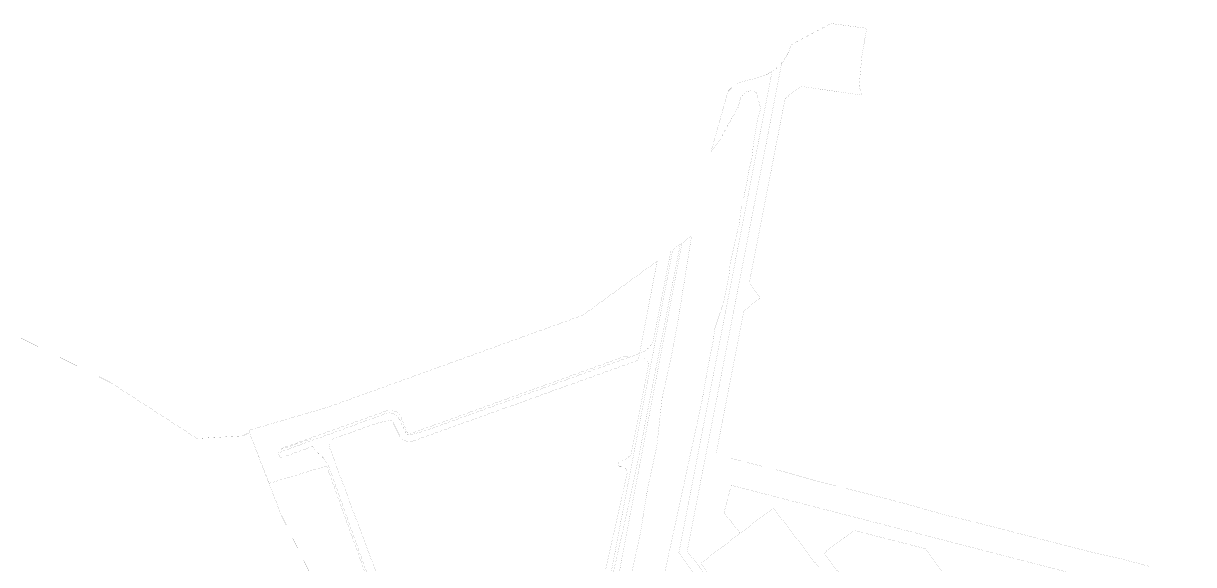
# Model space of a CAD drawing. Header units: millimetres. Extents: x 1265826 to 1360210, y 383897 to 506623.
# Drawn here: x 1301267 to 1302675, y 411308 to 411958 of the extents above; entities that cross this region are included whole.
import ezdxf

# ---------------------------------------------------------------- set-up
doc = ezdxf.new("R2010")
doc.units = ezdxf.units.MM
doc.layers.add('14', color=7, linetype='Continuous')

msp = doc.modelspace()

# ---------------------------------------------------------------- linework, layer by layer
at = {"layer": '14', "color": 7, "const_width": 0.08, "flags": 128}
for points in [[(1302621, 411305.8), (1302588.1, 411314.6), (1302587.3, 411314.8), (1302554, 411322.2), (1302510.2, 411333.5), (1302486.8, 411339.5), (1302471.6, 411343.4), (1302412.3, 411358.7), (1302408.7, 411359.6), (1302380.8, 411366.2), (1302348.8, 411375.1), (1302333.1, 411379.7), (1302329.9, 411380.6), (1302306.3, 411386.7), (1302288.8, 411391.3), (1302228.4, 411406.5), (1302220.5, 411408.5), (1302183.1, 411419.2), (1302157.8, 411425.5), (1302153.5, 411426.6), (1302149.6, 411427.6), (1302135, 411431.3), (1302118.4, 411435.5), (1302100.7, 411441.4), (1302109.6, 411487.4), (1302118.2, 411531.7), (1302126.8, 411575.9), (1302134, 411613.1), (1302153.9, 411628.2), (1302140.4, 411646), (1302150.6, 411698.6), (1302163.5, 411764.9), (1302183.6, 411868.2), (1302202.6, 411882.7), (1302275.6, 411872.2), (1302272.6, 411883.6), (1302275.9, 411918.7), (1302281.6, 411952.4), (1302278.4, 411952.9), (1302238.8, 411958.3), (1302205.1, 411940.4), (1302190.8, 411932.8), (1302189.3, 411927.9), (1302187.7, 411923.9), (1302185.3, 411919.1), (1302183, 411915.4), (1302179.8, 411911.1), (1302179.5, 411910.9), (1302065.8, 411324.1), (1302171.9, 411184.4)], [(1302171.9, 411184.4), (1302065.8, 411324.1), (1302179.5, 411910.9), (1302176.1, 411907.2), (1302172.1, 411903.6), (1302168.6, 411901), (1302167.9, 411900.6), (1302055.7, 411321.7), (1302149.8, 411197.9)], [(1302149.8, 411197.9), (1302055.7, 411321.7), (1302167.9, 411900.6), (1302164, 411898.2), (1302160.6, 411896.5), (1302155.1, 411894.4), (1302152.1, 411893.5), (1302148.9, 411892.7), (1302124.5, 411886.2), (1302124.4, 411886.1), (1302114.9, 411876.8), (1302094.4, 411803.9), (1302105.4, 411818.7), (1302115.1, 411836.8), (1302127, 411857.5), (1302130.2, 411869.2), (1302136.2, 411876.3), (1302143.4, 411877.6), (1302146, 411876.7), (1302149.3, 411874.6), (1302154.1, 411856.1), (1302150.2, 411841.5), (1302147.6, 411826.1), (1302145.3, 411812.1), (1302143.6, 411796.4), (1302140, 411781.7), (1302137.2, 411765.6), (1302133.7, 411747.7), (1302130.2, 411733.6), (1302128.5, 411717.1), (1302124.1, 411700.1), (1302121.2, 411685.9), (1302117.5, 411669.7), (1302116.1, 411655.8), (1302113.2, 411640.8), (1302109.9, 411624.6), (1302105.3, 411610.1), (1302099.1, 411591.5), (1302096.9, 411575.5), (1302093.4, 411559.4), (1302090, 411540.9), (1302086.8, 411523.5), (1302084.1, 411507), (1302022.7, 411223.8)], [(1301998.2, 411293.8), (1302009.1, 411343.5), (1302018.5, 411400.7), (1302028.7, 411447.5), (1302029.3, 411451.2), (1302029.7, 411454), (1302035.7, 411508.7), (1302046.6, 411557.2), (1302054.6, 411600.2), (1302063.4, 411654.9), (1302070.9, 411702.6), (1302068.7, 411701), (1302059.6, 411694.4)], [(1301892.3, 410818), (1302059.6, 411694.4), (1302058.5, 411693.6), (1302057.5, 411692.9)], [(1302059.6, 411694.4), (1301892.3, 410818)], [(1302048.4, 411686.2), (1301938.5, 411110.9), (1301939.9, 411112.5), (1301940.9, 411113.7), (1301941.8, 411115.2), (1301942.5, 411116.5), (1301943.2, 411118), (1301943.9, 411120.2), (1301944.3, 411121.8), (1301945.1, 411126.7), (1301947.3, 411140.4), (1301951.2, 411164.1), (1301956, 411192.2), (1301960.7, 411219.8), (1301966.7, 411250.2), (1301976.7, 411297.1), (1301991.2, 411361), (1301998.5, 411394.7), (1302008.1, 411440.2), (1302017.8, 411490.6), (1302057.5, 411692.9), (1302048.4, 411686.2)], [(1301938.5, 411110.9), (1302048.4, 411686.2), (1302046.5, 411684.9), (1302046.1, 411684.6)], [(1302057.5, 411692.9), (1302017.8, 411490.6), (1302008.1, 411440.2), (1301998.5, 411394.7), (1301991.2, 411361), (1301976.7, 411297.1)], [(1301680.6, 411297.7), (1301655.1, 411368.7), (1301637.2, 411419), (1301634.2, 411426.5), (1301633, 411429.1), (1301632, 411430.9), (1301630.9, 411432.5), (1301630.1, 411433.6), (1301629.2, 411434.7), (1301628.2, 411435.9), (1301627.1, 411437), (1301618.7, 411444.7), (1301617.4, 411446.1), (1301616.5, 411447.5), (1301615.9, 411449), (1301615.5, 411449.9), (1301581.9, 411437.8), (1301576, 411435.9), (1301573.8, 411442), (1301579.6, 411444.3), (1301613.1, 411456.5), (1301612.9, 411456.9), (1301612.4, 411457.7), (1301611.4, 411458.1), (1301610.4, 411458), (1301577.8, 411446.4), (1301577.4, 411447.3), (1301704, 411492.5), (1301705.6, 411493), (1301707.5, 411493.3), (1301709.2, 411493.4), (1301711.1, 411493.2), (1301712.9, 411492.7), (1301714.5, 411492.1), (1301716, 411491.3), (1301717.6, 411490.2), (1301718.9, 411488.9), (1301720, 411487.6), (1301720.9, 411486.2), (1301721.7, 411484.5), (1301728.4, 411467.7), (1301728.8, 411466.8), (1301729.6, 411466), (1301730.5, 411465.5), (1301731.4, 411465.2), (1301732.4, 411465.1), (1301733.4, 411465.4), (1301991.3, 411558.3), (1301992.1, 411558.5), (1301992.9, 411558.5), (1301993.7, 411558.2), (1301994.4, 411557.7), (1301994.9, 411557.2), (1301995.1, 411556.7), (1302008.5, 411561.5), (1302029.7, 411672.7), (1301997.2, 411649), (1301961.3, 411622.9), (1301940.2, 411607.5), (1301935.4, 411605.8), (1301907.2, 411595.6), (1301879, 411585.5), (1301850.8, 411575.3), (1301829.9, 411567.8), (1301822.5, 411565.1), (1301808.4, 411560), (1301794.3, 411554.9), (1301787.9, 411552.6), (1301766.8, 411545), (1301766.1, 411544.8), (1301745.2, 411537.2), (1301737.9, 411534.6), (1301724.2, 411529.6), (1301709.6, 411524.4), (1301703, 411522), (1301681.9, 411514.4), (1301681.4, 411514.2), (1301660.8, 411506.8), (1301653.2, 411504), (1301639.6, 411499.1), (1301634.8, 411497.4), (1301624.8, 411494.5), (1301618.1, 411492.5), (1301595.9, 411486), (1301585.6, 411483), (1301567.1, 411477.5), (1301538.3, 411469.1)], [(1302046.1, 411684.6), (1302025.1, 411576.9), (1302022.1, 411571.7), (1302018.3, 411567.4), (1302014.2, 411564.1), (1302011.8, 411562.7), (1302008.5, 411561.5), (1302006.9, 411553.5), (1302012.2, 411555.3), (1302014, 411555.2), (1302015.3, 411554.8), (1302016.9, 411554), (1302018.2, 411552.7), (1302019.1, 411551.4), (1302019.7, 411549.8), (1302008.6, 411492.2), (1301998.3, 411440.9), (1301997, 411439), (1301995.7, 411437.4), (1301993.2, 411435.3), (1301990.7, 411433.9), (1301987.6, 411432.9), (1301983.9, 411432.7), (1301982.5, 411425.6), (1301987, 411425.8), (1301988.5, 411425.4), (1301990, 411424.6), (1301991.1, 411423.7), (1301992, 411422.9), (1301992.6, 411422), (1301993.1, 411421.1), (1301993.5, 411420.2), (1301993.9, 411419), (1301967.9, 411302.5)], [(1301265.9, 411148.3), (1301276.4, 411135.3), (1301286.8, 411110.6), (1301295.2, 411101.1), (1301608.4, 411101.4), (1301624.3, 411215.7), (1301622.6, 411276.1), (1301577.2, 411368.2), (1301539.4, 411466.2), (1301537.4, 411465.6), (1301531.1, 411462.5), (1301476.2, 411459.4), (1301372, 411526.8), (1301238.4, 411593)], [(1301705.9, 411259.9), (1301684.3, 411318.1), (1301683.9, 411319.1), (1301682.8, 411322.2), (1301674.8, 411343.2), (1301635.7, 411448.4), (1301635.5, 411449.8), (1301635.5, 411452.1), (1301635.9, 411453.8), (1301637.1, 411456.2), (1301638, 411457.3), (1301639.2, 411458.4), (1301664.3, 411467.7), (1301691.2, 411477.3), (1301705.9, 411481), (1301707.4, 411481.3), (1301708.5, 411481.3), (1301709.8, 411480.9), (1301710.9, 411480.1), (1301711.4, 411479.6), (1301711.9, 411479), (1301712.2, 411478.1), (1301719.2, 411464.2), (1301719.9, 411462.6), (1301720.8, 411461.1), (1301721.6, 411460.2), (1301722.4, 411459.3), (1301723.7, 411458.2), (1301725.4, 411457.2), (1301726.6, 411456.6), (1301727.7, 411456.2), (1301729.2, 411455.8), (1301730.8, 411455.6), (1301732.2, 411455.6), (1301733.8, 411455.8), (1301735, 411456), (1301736.2, 411456.4), (1301815.2, 411484.7), (1301836.8, 411492.5), (1301856.7, 411499.4), (1301874.6, 411506.1), (1301890.5, 411511.7), (1301912.2, 411519.6), (1301929.6, 411525.7), (1301996.6, 411549.8), (1301997.5, 411550.1), (1302006.9, 411553.5), (1302008.5, 411561.5), (1301995.1, 411556.7), (1301994.1, 411556.4), (1301943.1, 411538.2), (1301748.1, 411467.8), (1301733.5, 411464), (1301732.7, 411463.8), (1301732.1, 411463.7), (1301731.6, 411463.7), (1301731.1, 411463.8), (1301730.2, 411464), (1301729.3, 411464.4), (1301728.4, 411465), (1301727.8, 411465.6), (1301727.2, 411466.5), (1301719.9, 411482.4), (1301719.2, 411483.5), (1301718.3, 411484.9), (1301716.9, 411486.5), (1301715.4, 411487.6), (1301713.9, 411488.6), (1301712.3, 411489.3), (1301710.6, 411489.8), (1301709, 411490.1), (1301707.4, 411490.2), (1301705.9, 411490.1), (1301704, 411489.7), (1301702.8, 411489.3), (1301663.4, 411474.7), (1301614, 411456.8), (1301613.1, 411456.5), (1301579.6, 411444.3), (1301573.8, 411442)], [(1301538.3, 411469.1), (1301539.4, 411466.2), (1301562.9, 411405.4), (1301632.1, 411426.4), (1301638.9, 411407.6), (1301645.6, 411388.8), (1301653.1, 411368.1), (1301660.8, 411346.7), (1301668.9, 411324.3), (1301677.3, 411301)], [(1301573.8, 411442), (1301576, 411435.9), (1301581.9, 411437.8), (1301615.5, 411449.9), (1301615.9, 411449), (1301616.5, 411447.5), (1301617.4, 411446.1), (1301618.7, 411444.7), (1301627.1, 411437), (1301628.2, 411435.9), (1301629.2, 411434.7), (1301630.1, 411433.6), (1301630.9, 411432.5), (1301632, 411430.9), (1301633, 411429.1), (1301634.2, 411426.5), (1301637.2, 411419), (1301655.1, 411368.7), (1301680.6, 411297.7)], [(1302093.7, 411293.7), (1302081.9, 411309.2), (1302129.4, 411345.4), (1302110.2, 411370.2), (1302118.7, 411403.1), (1302674.8, 411259.6)], [(1302118.7, 411403.1), (1302110.2, 411370.2), (1302129.4, 411345.4), (1302169.4, 411375.8), (1302187.6, 411352), (1302205.8, 411328.1), (1302224, 411304.2)], [(1302674.8, 411259.6), (1302118.7, 411403.1)], [(1302230.2, 411321.6), (1302266.3, 411349), (1302315.6, 411336.3), (1302351.8, 411327), (1302376.7, 411294.2)], [(1302254.4, 411289.8), (1302230.2, 411321.6)]]:
    msp.add_lwpolyline(points, dxfattribs=at)

doc.saveas('drawing.dxf')
